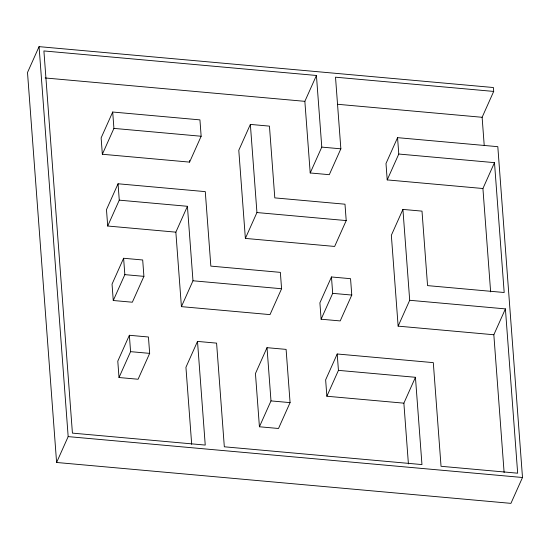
<?xml version="1.0" encoding="UTF-8"?>
<svg xmlns="http://www.w3.org/2000/svg" width="550" height="550" viewBox="0 0 550 550"><rect width="100%" height="100%" fill="white"/><g stroke="black" fill="none" stroke-linecap="round" stroke-linejoin="round"><path stroke-width="0.82" d="M484.213 145.344L482.123 117.287L493.694 91.424L493.398 87.526L39.071 46.64L27.5 72.504L56.602 462.474L510.929 503.36L522.5 477.496L497.812 146.678L397.561 137.658L385.99 163.522L387.214 179.905L482.921 188.512L494.491 162.649L398.784 154.034L387.214 179.905M112.695 112.021L101.131 137.885L102.348 154.261L189.585 162.113L201.149 136.249L199.932 119.873L112.695 112.021L113.919 128.397L102.348 154.261M175.856 232.155L181.411 306.639L270.009 314.614L281.579 288.743L280.356 272.367L210.843 266.111L205.281 191.627L118.051 183.776L106.48 209.639L107.704 226.022L175.856 232.155L187.426 206.291L119.274 200.152L107.704 226.022M123.613 258.259L112.042 284.123L113.266 300.506L132.344 302.218L143.914 276.354L142.691 259.978L123.613 258.259L124.836 274.643L113.266 300.506M56.602 462.474L68.172 436.611L39.071 46.64M129.36 335.28L117.789 361.144L119.013 377.527L138.091 379.239L149.662 353.375L148.438 336.999L129.36 335.28L130.577 351.656L119.013 377.527M250.36 124.41L238.789 150.274L245.369 238.411L334.641 246.441L346.211 220.577L344.988 204.201L274.794 197.883L269.445 126.129L250.36 124.41L256.939 212.548L245.369 238.411M181.411 306.639L192.981 280.775L187.426 206.291M415.442 377.293L403.872 403.164L326.865 396.234L338.436 370.363L415.442 377.293L421.96 464.578L224.324 446.793L216.59 343.131L197.505 341.413L185.934 367.276L191.689 444.379M493.694 91.424L335.514 77.192L340.856 148.823L329.292 174.687L310.207 172.968L304.858 101.338L316.429 75.474L43.904 50.944L72.421 433.118L205.239 445.074L197.505 341.413M310.207 172.968L321.778 147.104L316.429 75.474M267.018 347.669L255.447 373.533L259.421 426.766L278.506 428.484L290.077 402.621L286.103 349.387L267.018 347.669L270.992 400.902L259.421 426.766M331.464 276.966L319.894 302.83L321.118 319.213L340.202 320.925L351.773 295.061L350.549 278.685L331.464 276.966L332.688 293.349L321.118 319.213M505.409 308.894L493.838 334.757L398.131 326.143L409.695 300.279L505.409 308.894L517.667 473.192L441.038 466.29L433.304 362.636L337.212 353.987L325.641 379.851L326.865 396.234M494.491 162.649L504.185 292.511L427.556 285.615L422.001 211.131L402.916 209.413L391.346 235.276L398.131 326.143M45.148 77.963L304.858 101.338M337.624 104.287L482.123 117.287M113.919 128.397L201.149 136.249M321.778 147.104L340.856 148.823M256.939 212.548L346.211 220.577M124.836 274.643L143.914 276.354M192.981 280.775L281.579 288.743M332.688 293.349L351.773 295.061M130.577 351.656L149.662 353.375M270.992 400.902L290.077 402.621M68.172 436.611L522.5 477.496M482.921 188.512L490.634 291.892M493.838 334.757L504.116 472.526M397.561 137.658L398.784 154.034M402.916 209.413L409.695 300.279M403.872 403.164L408.409 463.911M337.212 353.987L338.436 370.363M189.461 160.476L189.585 162.113M118.051 183.776L119.274 200.152"/></g></svg>
